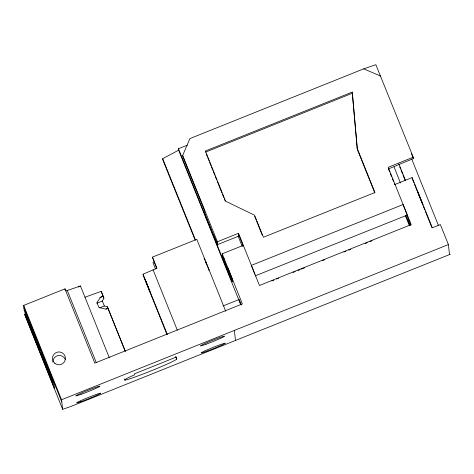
<?xml version="1.0" encoding="UTF-8"?>
<svg xmlns="http://www.w3.org/2000/svg" width="474" height="474" viewBox="0 0 474 474"><rect width="100%" height="100%" fill="white"/><g stroke="black" fill="none" stroke-linecap="round" stroke-linejoin="round"><path stroke-width="0.71" d="M217.702 244.543L217.388 241.764L238.493 233.297L238.807 236.076L217.702 244.543A25.987 0.361 68.1 0 0 212.998 233.676L204.928 213.608L204.608 210.788L182.822 156.586L182.691 155.454L189.908 138.58L363.706 68.849L375.846 64.689L413.251 157.208L413.405 158.535L388.342 168.957M96.832 303.206L102.331 301.002L103.907 298.223L101.229 291.35L84.976 297.228M195.104 239.963L162.831 159.934L162.689 158.683L178.627 150.187L178.455 148.723L187.307 145.174M78.512 286.977L80.462 285.994L109.204 357.497M166.895 334.324L143.219 275.424L143.077 274.179L156.918 268.284L152.438 257.139L196.817 239.34L225.725 311.246M352.253 92.092L205.408 151.005L225.583 201.189L254.55 215.19L263.42 237.249L374.952 192.503L357.212 148.38L352.253 92.092L357.343 149.511L374.81 192.959M205.538 152.13L352.378 93.224M25.963 313.711L24.624 314.25L54.469 388.496L54.066 384.953L24.221 310.707L23.7 305.41L64.968 288.862L94.812 363.108L242.374 303.911L222.229 253.803L243.328 245.336M65.898 290.918L80.462 285.994M413.251 157.208L388.147 167.286L411.189 224.599L259.462 285.472L238.493 233.297M99.777 297.725L103.184 296.357M395.043 184.445L412.125 177.59L432.306 227.781L440.346 224.558L448.386 244.566L449.524 254.568L70.715 406.544L62.621 409.311L24.624 314.25M99.522 307.922L104.333 305.991L107.325 306.731L108.025 308.396L105.98 309.22M178.455 148.723L222.833 259.106L224.19 258.561M255.362 275.779L407.202 215.113L403.107 204.513L251.386 265.381L254.911 274.351M405.738 215.338L408.25 221.394L409.619 220.843M271.869 280.964L273.931 280.14M276.674 279.038L278.736 278.208M293.151 272.426L295.207 271.602M297.956 270.5L300.012 269.676M301.387 269.125L304.818 267.745M322.67 260.587L324.726 259.758M343.946 252.049L346.002 251.226M348.751 250.124L350.807 249.294M365.223 243.512L367.285 242.688M370.028 241.586L372.09 240.756M222.922 305.991L239.003 299.544L240.3 302.613A54.137 0.752 68.1 0 0 241.29 304.859M62.621 409.311L61.537 399.76L448.386 244.566M449.524 254.568L450.3 254.254M103.166 296.167L100.737 297.044L96.915 302.465L98.918 307.454L105.495 309.066L108.007 308.207L125.468 351.643M125.367 380.047L124.431 380.024L127.85 377.891L134.657 374.715L134.557 373.814L176.447 357.011L176.684 359.067A28.15 1.422 -21.9 0 1 154.133 369.631A28.15 1.422 -21.9 0 1 125.367 380.047L124.828 378.708M363.706 68.849L380.604 76.053M418.003 192.48L417.677 191.798L419.004 195.324M422.518 203.962L422.838 204.644L422.743 204.33M408.25 221.394L409.909 225.292M204.863 259.705L204.181 258.182L204.276 258.478M208.341 268.699L209.022 270.221L207.387 265.932M418.406 193.428L421.516 201.118M205.55 261.375L207.191 265.434M420.302 198.582L420.965 200.235M411.728 159.051L438.48 225.6M412.528 179.397L413.891 182.786M414.436 184.143L420.983 200.425M421.528 201.782L422.891 205.171M423.436 206.528L424.799 209.917M425.344 211.274L431.885 227.556M398.782 163.773L405.4 180.233M399.742 166.967L400.571 169.022M401.123 170.397L402.497 173.822M403.048 175.196L405.252 180.677M394.078 166.913L400.453 183.017M388.55 169.094L389.64 171.801M390.458 173.828L391.542 176.535M392.359 178.568L393.444 181.275M394.261 183.308L394.806 184.659M405.347 215.611L409.21 225.215M254.68 216.322L256.019 219.663M256.558 220.997L262.205 235.039M206.356 154.168L207.174 156.201M207.719 157.558L209.081 160.947M209.627 162.304L210.989 165.699M211.534 167.055L212.897 170.444M213.442 171.801L214.805 175.19M215.35 176.547L216.719 179.936M217.264 181.293L221.897 192.823M222.442 194.18L223.805 197.575M224.35 198.926L225.168 200.964M238.618 234.429L243.286 246.03M238.144 236.248L242.279 246.527M182.691 155.454L217.388 241.764M239.003 299.544L241.136 304.853M178.627 150.187L240.377 303.816M162.689 158.683L195.513 240.075M156.74 268.367L152.438 257.139M155.46 268.823L152.995 262.697A23.949 1.209 -21.9 0 1 153.724 262.069M153.066 269.83L177.329 330.188M143.077 274.179L167.31 334.448M175.605 356.389L176.684 359.067M103.907 298.223L101.229 291.35M107.325 306.731L124.994 350.683M102.331 301.002L104.333 305.991M67.237 290.378L96.263 362.58M23.872 307.62L61.786 401.934M420.077 198.025L419.212 195.851M206.012 262.975L206.64 264.545M23.7 305.41L61.537 399.76M205.426 261.488L205.817 262.478M421.694 201.58L422.476 203.601M406.793 215.155L410.733 225.411M204.525 259.159L204.916 260.185M255.332 275.489L255.486 275.975M412.125 177.59L412.256 178.722M357.212 148.38L357.343 149.511M234.363 330.425L235.495 340.427M222.229 253.803L222.525 256.398A25.987 0.361 68.1 0 1 232.361 281.834A25.987 0.361 68.1 0 1 222.833 259.106M64.968 288.862L65.098 290.023M411.468 153.783A54.149 0.758 68.1 0 1 413.358 158.399M52.845 362.142A6.494 6.488 -6.5 0 1 65.365 359.511M228.006 268.503L232.77 280.43L228.006 268.503M145.139 279.565L149.908 291.492L145.139 279.565M25.501 312.692L25.27 312.319L40.598 350.446L25.501 312.692M53.07 381.25L41.771 353.16L53.147 381.931L53.07 381.25M54.925 363.469A6.494 6.488 -6.5 0 0 65.365 359.28A6.494 6.488 -6.5 0 0 56.513 352.348A6.494 6.488 -6.5 0 0 54.925 363.469M206.113 344.195A12.994 0.658 -21.9 0 0 224.51 336.244A12.994 0.658 -21.9 0 0 206.747 342.72A12.994 0.658 -21.9 0 0 206.113 344.195M80.811 401.721A12.994 0.658 -21.9 0 0 100.506 393.42A12.994 0.658 -21.9 0 0 84.65 398.978A12.994 0.658 -21.9 0 0 80.811 401.721M207.286 351.056A12.994 0.658 -21.9 0 0 225.31 343.217A12.994 0.658 -21.9 0 0 207.156 349.883A12.994 0.658 -21.9 0 0 207.286 351.056M81.901 394.042A12.994 0.658 -21.9 0 0 99.919 386.203A12.994 0.658 -21.9 0 0 81.765 392.869A12.994 0.658 -21.9 0 0 81.901 394.042"/></g></svg>
